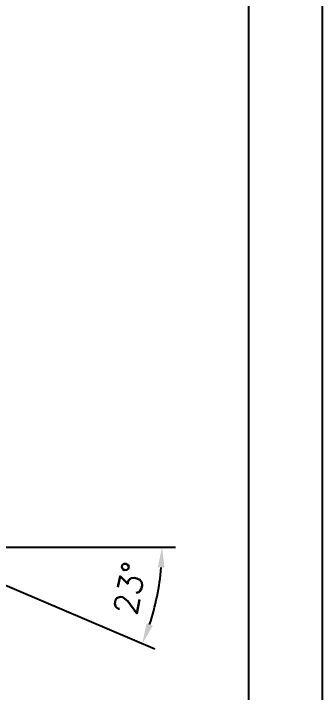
# Model space of a CAD drawing. Extents: x -5208 to -4788, y -2139 to -1842.
# Drawn here: x -4833.7 to -4787.8, y -2010.8 to -1910 of the extents above; entities that cross this region are included whole.
import ezdxf

# ---------------------------------------------------------------- set-up
doc = ezdxf.new("R2010")
doc.units = 0
doc.header["$LTSCALE"] = 7
doc.layers.get('0').update_dxf_attribs({"color": 2, "linetype": 'CONTINUOUS'})
doc.layers.add('D', color=2, linetype='CONTINUOUS')
doc.layers.add('TXT', color=4, linetype='CONTINUOUS')
doc.styles.add('GHS', font='ROMANS.shx', dxfattribs={"bigfont": 'GHS.shx'})
doc.dimstyles.new('STANDARD$7', dxfattribs={"dimtxt": 3.5, "dimasz": 3, "dimexe": 1, "dimexo": 1, "dimgap": 1, "dimtad": 3, "dimdec": 4, "dimzin": 0, "dimdsep": 46, "dimtxsty": 'GHS', "dimcen": 1, "dimclrd": 2, "dimclre": 256, "dimclrt": 2, "dimadec": 4, "dimazin": 0, "dimtfac": 1, "dimtdec": 4, "dimtmove": 2, "dimatfit": 2, "dimfxl": 0, "dimtolj": 1, "dimtzin": 0, "dimlwd": -1, "dimlwe": -1, "dimarcsym": 0})

# ---------------------------------------------------------------- blocks, each defined once
blk = doc.blocks.new('BORDER')
blk.add_line((1, 0), (1, 1))

msp = doc.modelspace()

# ---------------------------------------------------------------- linework, layer by layer
at = {"layer": 'D'}
for p, q in [((-4847.38, -1989.27), (-4809.64, -1989.27)), ((-4837.62, -1993.75), (-4812.71, -2004.33))]:
    msp.add_line(p, q, dxfattribs=at)
msp.add_arc((-4848.18, -1989.27), 36.54, 341.7018, 355.2944, dxfattribs=at)
for points in [[(-4812.27, -1992.24), (-4811.27, -1992.29), (-4811.64, -1989.27)], [(-4813.02, -2000.92), (-4813.96, -2000.56), (-4814.55, -2003.55)]]:
    msp.add_solid(points, dxfattribs=at)
at = {"layer": 'TXT'}
msp.add_line((-4798.81, -1854.64), (-4798.81, -2128.64), dxfattribs=at)

# ---------------------------------------------------------------- block references
at = {"xscale": 420, "yscale": 297, "zscale": 420}
msp.add_blockref('BORDER', (-5207.81, -2138.64), dxfattribs=at)

# ---------------------------------------------------------------- texts
at = {"layer": 'D', "insert": (-4816.44, -1995.36), "char_height": 3.5, "attachment_point": 5, "rotation": 79.131, "style": 'GHS'}
msp.add_mtext('\\A1;23%%D', dxfattribs=at)

# ---------------------------------------------------------------- leaders
at = {"layer": 'D'}
msp.add_leader([(-4843, -2002.2), (-4838.67, -2021.52), (-4813.57, -2021.52)], dimstyle='STANDARD$7', override={"dimexe": 2, "dimexo": 1, "dimtad": 0, "dimcen": -0.5, "dimclrd": 256, "dimclre": 256, "dimclrt": 256, "dimadec": 4, "dimtix": 1, "dimtofl": 1, "dimtmove": 2, "dimatfit": 0, "dimlwd": 65535, "dimlwe": 65535}, dxfattribs=at)

doc.saveas('drawing.dxf')
